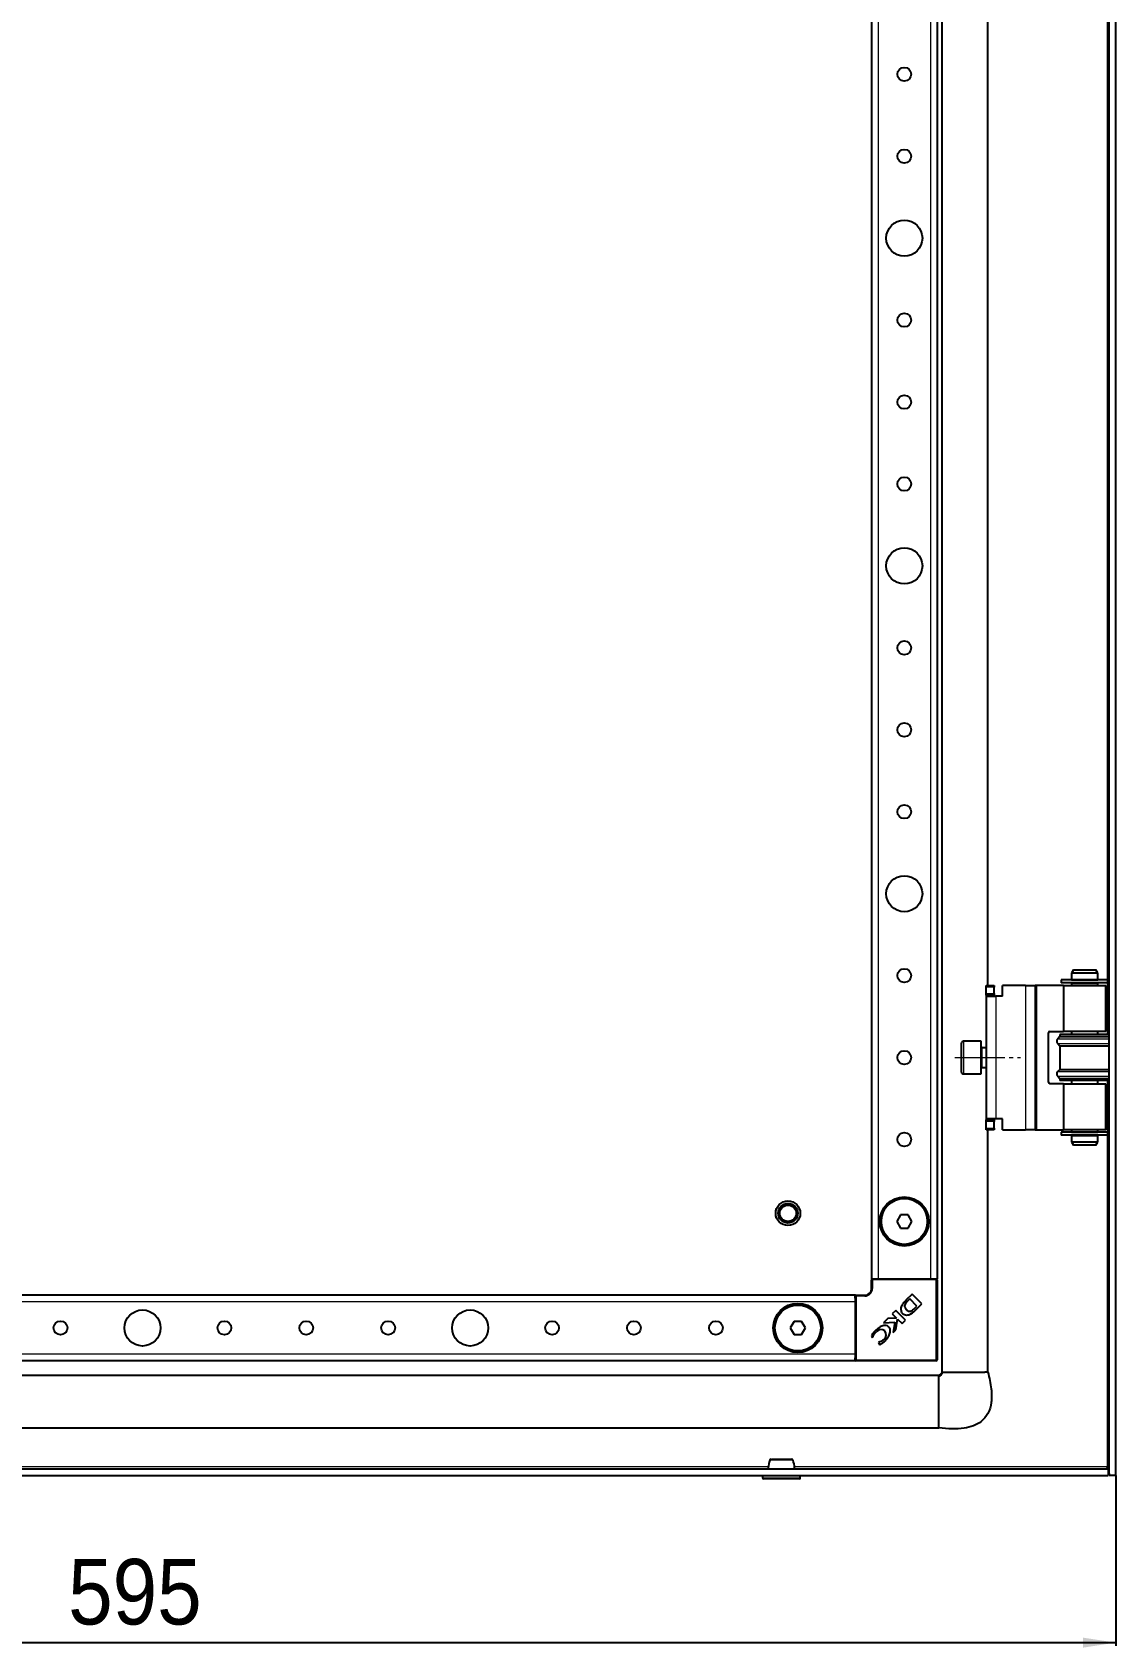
# Model space of a CAD drawing. Header units: millimetres. Extents: x -1161 to 1836, y -465 to 1013.
# Drawn here: x -190.2 to 140.4, y -284.8 to 208.1 of the extents above; entities that cross this region are included whole.
import ezdxf

# ---------------------------------------------------------------- set-up
doc = ezdxf.new("R2010")
doc.units = ezdxf.units.MM
doc.linetypes.add('SLD-Осевая', pattern=[19.05, 15.24, -1.27, 1.27, -1.27])
doc.linetypes.add('SLD-Сплошная', pattern=[0])
doc.layers.add('FORMAT', color=7, linetype='SLD-Сплошная')
doc.styles.add('SLDTEXTSTYLE0', font='GOTHICI.TTF', dxfattribs={"width": 0.913})
doc.styles.add('SLDTEXTSTYLE1', font='GOTHIC.TTF', dxfattribs={"width": 0.913})
doc.dimstyles.new('SLDDIMSTYLE0', dxfattribs={"dimtxt": 20, "dimasz": 10, "dimexe": 0, "dimexo": 0.0625, "dimgap": 5, "dimtad": 2, "dimdec": 1, "dimrnd": 1e-09, "dimzin": 12, "dimdsep": 46, "dimtxsty": 'SLDTEXTSTYLE0', "dimsah": 1, "dimcen": 0.09, "dimadec": 0, "dimazin": 3, "dimtfac": 1, "dimtofl": 0, "dimtmove": 0, "dimatfit": 3, "dimfxl": 0, "dimfrac": 2, "dimtolj": 1, "dimtzin": 12, "dimarcsym": 0})

# ---------------------------------------------------------------- blocks, each defined once
blk = doc.blocks.new('_D_8')
at = {"layer": 'FORMAT'}
for p, q in [((-454.6, -232.23), (-454.6, -284.22)), ((140.4, -232.23), (140.4, -284.22)), ((-454.6, -283.22), (140.4, -283.22))]:
    blk.add_line(p, q, dxfattribs=at)
for points in [[(-454.6, -283.22), (-444.6, -284.76), (-444.6, -281.69)], [(140.4, -283.22), (130.4, -281.69), (130.4, -284.76)]]:
    blk.add_solid(points, dxfattribs=at)
at = {"layer": 'FORMAT', "insert": (-179.26, -257.68), "char_height": 20, "attachment_point": 1, "style": 'SLDTEXTSTYLE1'}
blk.add_mtext('595', dxfattribs=at)

msp = doc.modelspace()

# ---------------------------------------------------------------- linework, layer by layer
at = {"color": 7, "linetype": 'SLD-Сплошная', "lineweight": 25}
for p, q in [((138.4, -232.22), (138.4, 722.78)), ((140.4, -232.22), (140.4, 722.78)), ((87.4, -200.72), (87.4, 691.28)), ((65.9, 662.78), (65.9, -172.22)), ((85.9, 662.78), (85.9, -172.22)), ((101.4, -82.72), (101.4, 573.28)), ((127.48, -77.97), (126.9, -78.97)), ((127.48, -77.97), (134.32, -77.97)), ((134.9, -78.97), (134.32, -77.97)), ((100.85, -82.72), (103.35, -82.72)), ((100.85, -83.22), (100.85, -82.72)), ((100.85, -85.22), (100.85, -83.22)), ((103.35, -82.72), (103.35, -83.22)), ((103.35, -85.22), (103.35, -83.22)), ((112.85, -82.72), (105.85, -82.72)), ((105.85, -86.02), (105.85, -82.72)), ((112.85, -82.72), (115.85, -82.72)), ((115.85, -82.72), (115.85, -126.72)), ((116.35, -82.72), (115.85, -82.72)), ((124.45, -82.72), (116.35, -82.72)), ((123.75, -81.02), (123.75, -81.92)), ((138.05, -81.02), (123.75, -81.02)), ((138.05, -81.92), (123.75, -81.92)), ((124.45, -82.72), (124.45, -96.72)), ((124.45, -82.72), (137.35, -82.72)), ((126.9, -78.97), (126.9, -80.97)), ((134.9, -78.97), (126.9, -78.97)), ((126.9, -80.97), (134.9, -80.97)), ((126.9, -81.97), (126.9, -82.72)), ((126.9, -81.97), (134.9, -81.97)), ((127.4, -80.97), (127.4, -81.02)), ((127.4, -81.92), (127.4, -81.97)), ((134.4, -81.02), (134.4, -80.97)), ((134.4, -81.97), (134.4, -81.92)), ((134.9, -80.97), (134.9, -78.97)), ((134.9, -82.72), (134.9, -81.97)), ((137.35, -96.72), (137.35, -82.72)), ((138.05, -81.92), (138.05, -81.02)), ((100.85, -85.72), (100.85, -85.22)), ((103.35, -85.72), (100.85, -85.72)), ((100.85, -85.72), (100.85, -86.02)), ((100.85, -86.02), (103.85, -86.02)), ((100.85, -86.02), (100.85, -123.42)), ((103.35, -85.22), (103.35, -85.72)), ((103.35, -86.02), (103.35, -85.72)), ((105.85, -86.02), (103.85, -86.02)), ((119.85, -112.22), (119.85, -97.22)), ((120.35, -96.72), (124.45, -96.72)), ((123.4, -98.32), (122.7, -99.01)), ((123.4, -97.72), (123.4, -98.32)), ((138.4, -97.72), (123.4, -97.72)), ((123.4, -98.32), (138.4, -98.32)), ((137.35, -96.72), (124.45, -96.72)), ((126.9, -96.72), (126.9, -97.72)), ((134.9, -97.72), (134.9, -96.72)), ((93.35, -104.72), (93.35, -100.32)), ((99.35, -99.72), (93.95, -99.72)), ((99.35, -104.72), (99.35, -99.72)), ((100.85, -101.72), (99.6, -101.72)), ((122.7, -100.44), (123.4, -101.13)), ((123.4, -101.13), (123.4, -108.32)), ((123.4, -101.13), (138.4, -101.13)), ((93.35, -109.12), (93.35, -104.72)), ((99.35, -109.72), (99.35, -104.72)), ((99.6, -107.72), (100.85, -107.72)), ((123.4, -108.32), (122.7, -109.01)), ((123.4, -108.32), (138.4, -108.32)), ((93.95, -109.72), (99.35, -109.72)), ((124.45, -112.72), (120.35, -112.72)), ((122.7, -110.44), (123.4, -111.12)), ((123.4, -111.12), (123.4, -111.72)), ((123.4, -111.12), (138.4, -111.12)), ((138.4, -111.72), (123.4, -111.72)), ((124.45, -112.72), (124.45, -126.72)), ((124.45, -112.72), (137.35, -112.72)), ((126.9, -111.72), (126.9, -112.72)), ((134.9, -112.72), (134.9, -111.72)), ((137.35, -126.72), (137.35, -112.72)), ((103.85, -123.42), (100.85, -123.42)), ((100.85, -123.42), (100.85, -123.72)), ((100.85, -123.72), (103.35, -123.72)), ((100.85, -124.22), (100.85, -123.72)), ((100.85, -126.22), (100.85, -124.22)), ((100.85, -126.72), (100.85, -126.22)), ((103.35, -126.72), (100.85, -126.72)), ((101.4, -200.72), (101.4, -126.72)), ((103.35, -123.72), (103.35, -123.42)), ((103.35, -123.72), (103.35, -124.22)), ((103.35, -126.22), (103.35, -124.22)), ((103.35, -126.22), (103.35, -126.72)), ((105.85, -123.42), (103.85, -123.42)), ((105.85, -126.72), (105.85, -123.42)), ((105.85, -126.72), (112.85, -126.72)), ((115.85, -126.72), (112.85, -126.72)), ((115.85, -126.72), (116.35, -126.72)), ((116.35, -126.72), (124.45, -126.72)), ((123.75, -127.52), (123.75, -128.42)), ((138.05, -127.52), (123.75, -127.52)), ((137.35, -126.72), (124.45, -126.72)), ((126.9, -126.72), (126.9, -127.47)), ((126.9, -127.47), (134.9, -127.47)), ((127.4, -127.47), (127.4, -127.52)), ((134.4, -127.52), (134.4, -127.47)), ((134.9, -127.47), (134.9, -126.72)), ((138.05, -128.42), (138.05, -127.52)), ((138.05, -128.42), (123.75, -128.42)), ((126.9, -128.47), (126.9, -130.47)), ((126.9, -128.47), (134.9, -128.47)), ((126.9, -130.47), (127.48, -131.47)), ((126.9, -130.47), (127.13, -130.47)), ((127.13, -130.47), (134.9, -130.47)), ((127.4, -128.42), (127.4, -128.47)), ((127.67, -131.47), (127.48, -131.47)), ((134.32, -131.47), (127.67, -131.47)), ((134.32, -131.47), (134.9, -130.47)), ((134.4, -128.47), (134.4, -128.42)), ((134.9, -130.47), (134.9, -128.47)), ((74.75, -152.72), (73.59, -154.72)), ((77.06, -152.72), (74.75, -152.72)), ((78.21, -154.72), (77.06, -152.72)), ((73.59, -154.72), (74.75, -156.72)), ((74.75, -156.72), (77.06, -156.72)), ((77.06, -156.72), (78.21, -154.72)), ((65.9, -172.22), (66.2, -172.22)), ((66.2, -172.22), (66.85, -172.22)), ((66.85, -172.22), (67.9, -172.22)), ((67.9, -172.22), (83.9, -172.22)), ((83.9, -172.22), (84.96, -172.22)), ((84.96, -172.22), (85.6, -172.22)), ((85.6, -172.22), (85.9, -172.22)), ((60.9, -177.22), (-319.6, -177.22)), ((60.9, -177.22), (60.9, -177.52)), ((61.2, -177.22), (63.9, -177.22)), ((65.9, -175.22), (65.9, -172.52)), ((78.3, -176.87), (76.41, -178.76)), ((81.26, -179.83), (78.3, -176.87)), ((85.9, -172.52), (85.9, -196.92)), ((60.9, -178.17), (60.9, -177.52)), ((60.9, -178.17), (60.9, -179.22)), ((60.9, -179.22), (60.9, -195.22)), ((73.29, -181.88), (72.23, -182.93)), ((76.25, -184.83), (73.29, -181.88)), ((76.41, -178.76), (76.39, -178.78)), ((77.55, -178.35), (76.89, -179.03)), ((79.73, -180.53), (77.55, -178.35)), ((79.01, -181.28), (79.73, -180.53)), ((79.26, -181.82), (81.26, -179.83)), ((42.25, -185.22), (41.09, -187.22)), ((41.09, -187.22), (42.25, -189.22)), ((44.56, -185.22), (42.25, -185.22)), ((45.71, -187.22), (44.56, -185.22)), ((44.56, -189.22), (45.71, -187.22)), ((70.82, -184.35), (69.53, -185.64)), ((69.53, -185.64), (73, -185.46)), ((73.48, -184.18), (70.82, -184.35)), ((72.23, -182.93), (73.48, -184.18)), ((73, -185.46), (72.53, -188.56)), ((73.33, -187.76), (73.81, -184.49)), ((73.81, -184.49), (75.2, -185.88)), ((75.2, -185.88), (76.25, -184.83)), ((42.25, -189.22), (44.56, -189.22)), ((65.9, -189.6), (66.15, -190.11)), ((66.15, -190.11), (66.26, -190)), ((68.1, -191.54), (67.97, -191.68)), ((67.97, -191.68), (68.3, -192.37)), ((72.53, -188.56), (73.33, -187.76)), ((60.9, -195.22), (60.9, -196.28)), ((60.9, -196.92), (60.9, -196.28)), ((60.9, -196.92), (60.9, -197.22)), ((86.4, -201.72), (-320.2, -201.72)), ((60.9, -197.22), (-319.6, -197.22)), ((85.6, -197.22), (61.2, -197.22)), ((86.4, -217.72), (86.4, -202.05)), ((87.51, -200.72), (88.38, -200.72)), ((88.38, -200.72), (90.77, -200.72)), ((90.77, -200.72), (90.83, -200.72)), ((90.83, -200.72), (97.97, -200.72)), ((97.97, -200.72), (98.12, -200.72)), ((98.12, -200.72), (100.42, -200.72)), ((-446.6, -217.72), (86.4, -217.72)), ((-452.3, -230.22), (138.1, -230.22)), ((35.32, -227.22), (41.51, -227.22)), ((137.8, -229.62), (138, -230.22)), ((138.1, -230.22), (138.1, -232.22)), ((-452.3, -232.22), (138.1, -232.22)), ((32.65, -232.22), (32.65, -232.97)), ((41.41, -233.22), (32.9, -233.22)), ((43.9, -233.22), (41.41, -233.22)), ((44.15, -232.97), (44.15, -232.22)), ((140.4, -232.22), (138.4, -232.22))]:
    msp.add_line(p, q, dxfattribs=at)
at = {"color": 7, "linetype": 'SLD-Сплошная', "lineweight": 18}
for p, q in [((67.9, 662.78), (67.9, -172.22)), ((83.9, 662.78), (83.9, -172.22)), ((137.8, 571.58), (137.8, -81.02)), ((103.35, -83.22), (100.85, -83.22)), ((112.85, -82.72), (112.85, -126.72)), ((116.35, -126.72), (116.35, -82.72)), ((137.8, -81.92), (137.8, -97.72)), ((100.85, -85.22), (103.35, -85.22)), ((103.85, -86.02), (103.85, -123.42)), ((93.95, -99.72), (93.95, -104.72)), ((99.6, -101.72), (99.6, -107.72)), ((122.7, -99.01), (138.4, -99.01)), ((122.7, -100.44), (138.4, -100.44)), ((93.95, -104.72), (93.95, -109.72)), ((122.7, -109.01), (138.4, -109.01)), ((122.7, -110.44), (138.4, -110.44)), ((137.8, -111.72), (137.8, -127.52)), ((103.35, -124.22), (100.85, -124.22)), ((100.85, -126.22), (103.35, -126.22)), ((137.8, -128.42), (137.8, -229.62)), ((66.2, -172.52), (66.2, -172.22)), ((85.6, -172.52), (85.6, -172.22)), ((61.2, -177.52), (61.2, -177.22)), ((63.9, -177.22), (63.9, -177.52)), ((65.9, -172.52), (66.2, -172.52)), ((65.9, -175.22), (66.2, -175.22)), ((66.2, -172.52), (66.2, -175.22)), ((85.6, -172.52), (66.2, -172.52)), ((85.6, -196.92), (85.6, -172.52)), ((85.6, -172.52), (85.9, -172.52)), ((60.9, -179.22), (-319.6, -179.22)), ((60.9, -177.52), (61.2, -177.52)), ((63.9, -177.52), (61.2, -177.52)), ((61.2, -177.52), (61.2, -196.92)), ((60.9, -195.22), (-319.6, -195.22)), ((60.9, -196.92), (61.2, -196.92)), ((61.2, -196.92), (85.6, -196.92)), ((61.2, -197.22), (61.2, -196.92)), ((85.6, -196.92), (85.6, -197.22)), ((85.6, -196.92), (85.9, -196.92)), ((34.43, -229.62), (-348.63, -229.62)), ((137.8, -229.62), (42.37, -229.62)), ((32.65, -232.97), (41.55, -232.97)), ((41.55, -232.97), (44.15, -232.97))]:
    msp.add_line(p, q, dxfattribs=at)
at = {"color": 7, "linetype": 'SLD-Сплошная', "lineweight": 25}
for centre, radius in [((75.9, 195.28), 2.1), ((75.9, 170.28), 2.1), ((75.9, 145.28), 5.5), ((75.9, 120.28), 2.1), ((75.9, 95.28), 2.1), ((75.9, 70.28), 2.1), ((75.9, 45.28), 5.5), ((75.9, 20.28), 2.1), ((75.9, -4.72), 2.1), ((75.9, -29.72), 2.1), ((75.9, -54.72), 5.5), ((75.9, -79.72), 2.1), ((75.9, -104.72), 2.1), ((75.9, -129.72), 2.1), ((75.9, -154.72), 7.5), ((75.9, -154.72), 7), ((40.4, -152.22), 3.75), ((40.4, -152.22), 3), ((40.4, -152.22), 2.5), ((-156.6, -187.22), 5.5), ((-56.6, -187.22), 5.5), ((43.4, -187.22), 7.5), ((43.4, -187.22), 7), ((-181.6, -187.22), 2.1), ((-131.6, -187.22), 2.1), ((-106.6, -187.22), 2.1), ((-81.6, -187.22), 2.1), ((-31.6, -187.22), 2.1), ((-6.6, -187.22), 2.1), ((18.4, -187.22), 2.1)]:
    msp.add_circle(centre, radius, dxfattribs=at)
for centre, radius, start, end in [((120.35, -97.22), 0.5, 90, 180), ((93.95, -100.32), 0.6, 90, 180), ((99.6, -101.47), 0.25, 180, 270), ((123.4, -99.73), 1, 134.427, 225.573), ((99.6, -107.97), 0.25, 90, 180), ((93.95, -109.12), 0.6, 180, 270), ((120.35, -112.22), 0.5, 180, 270), ((123.4, -109.72), 1, 134.427, 225.573), ((66.2, -172.52), 0.3, 90, 180), ((85.6, -172.52), 0.3, 0, 90), ((61.2, -177.52), 0.3, 90, 180), ((63.9, -175.22), 2, 270, 0), ((75.6, -178.62), 4.87, 290.3445, 318.7777), ((74.83, -176.8), 6.12, 306.9888, 313.0744), ((68.83, -189.63), 1.94, 53.3097, 142.3464), ((68.39, -189.23), 1.97, 308.454, 35.887), ((61.2, -196.92), 0.3, 180, 270), ((85.6, -196.92), 0.3, 270, 0), ((35.29, -227.72), 0.5, 89.9772, 164.9354), ((41.51, -227.72), 0.5, 14.5352, 90.0018), ((32.9, -232.97), 0.25, 180, 270), ((43.9, -232.97), 0.25, 270, 0)]:
    msp.add_arc(centre, radius, start, end, dxfattribs=at)
at = {"color": 7, "linetype": 'SLD-Сплошная', "lineweight": 18}
msp.add_arc((63.9, -175.22), 2.3, 270, 0, dxfattribs=at)
at = {"color": 7, "linetype": 'SLD-Сплошная', "lineweight": 25}
for points, knots in [([(75.25, -180.11), (75.14, -180.31), (74.94, -180.7), (74.82, -181.33), (74.86, -181.93), (75.06, -182.46), (75.42, -182.9), (75.93, -183.19), (76.59, -183.31), (77.05, -183.22), (77.3, -183.18)], [0, 0, 0, 0, 0.138091, 0.265455, 0.384013, 0.496103, 0.605759, 0.71979, 0.847662, 1, 1, 1, 1]), ([(75.93, -179.27), (75.8, -179.41), (75.55, -179.68), (75.34, -179.98), (75.25, -180.11)], [0, 0, 0, 0, 0.55183, 1, 1, 1, 1]), ([(76.39, -178.78), (76.31, -178.86), (76.16, -179.02), (76.01, -179.18), (75.93, -179.27)], [0, 0, 0, 0, 0.486421, 1, 1, 1, 1]), ([(76.89, -179.03), (76.7, -179.23), (76.35, -179.6), (76.03, -180.14), (75.97, -180.59), (76.03, -180.93), (76.22, -181.28), (76.42, -181.49), (76.53, -181.61)], [0, 0, 0, 0, 0.274676, 0.503042, 0.607381, 0.716579, 0.843412, 1, 1, 1, 1]), ([(76.53, -181.61), (76.62, -181.7), (76.8, -181.87), (77.07, -182.05), (77.35, -182.14), (77.67, -182.14), (78.08, -181.98), (78.36, -181.8), (78.51, -181.69)], [0, 0, 0, 0, 0.176808, 0.319231, 0.43938, 0.552395, 0.749205, 1, 1, 1, 1]), ([(71.24, -186.97), (71.07, -186.83), (70.74, -186.55), (70.04, -186.38), (69.17, -186.51), (68.09, -187.08), (67.4, -187.71), (67.01, -188.08)], [0, 0, 0, 0, 0.130532, 0.266031, 0.423997, 0.666819, 1, 1, 1, 1]), ([(70.03, -191.13), (70.36, -190.76), (70.98, -190.06), (71.53, -188.89), (71.67, -187.95), (71.51, -187.31), (71.33, -187.08), (71.24, -186.97)], [0, 0, 0, 0, 0.315674, 0.58952, 0.813199, 0.909026, 1, 1, 1, 1]), ([(67.01, -188.08), (66.76, -188.35), (66.34, -188.82), (66.03, -189.37), (65.9, -189.6)], [0, 0, 0, 0, 0.5776526, 1, 1, 1, 1]), ([(66.26, -190), (66.41, -189.69), (66.67, -189.11), (67.1, -188.65), (67.29, -188.44)], [0, 0, 0, 0, 0.547643, 1, 1, 1, 1]), ([(69.62, -190.77), (69.36, -190.99), (68.91, -191.37), (68.34, -191.49), (68.1, -191.54)], [0, 0, 0, 0, 0.579608, 1, 1, 1, 1]), ([(68.3, -192.37), (68.64, -192.19), (69.27, -191.85), (69.79, -191.36), (70.03, -191.13)], [0, 0, 0, 0, 0.5368, 1, 1, 1, 1]), ([(87.44, -200.72), (87.42, -200.86), (87.4, -201.11), (87.26, -201.3), (87.14, -201.39), (87.09, -201.5), (87.07, -201.57), (87.06, -201.62), (87.04, -201.66), (87.02, -201.7), (86.99, -201.75), (86.93, -201.8), (86.81, -201.86), (86.63, -201.9), (86.48, -201.89), (86.4, -201.89)], [0, 0, 0, 0, 0.233411, 0.418546, 0.549351, 0.595026, 0.631329, 0.647111, 0.661994, 0.676639, 0.691742, 0.725563, 0.766794, 0.872627, 1, 1, 1, 1]), ([(101.4, -200.72), (101.81, -202.41), (102.54, -205.45), (102.64, -209.76), (101.67, -213.31), (99.61, -215.76), (96.97, -217.19), (93.96, -217.92), (90.35, -218.13), (87.79, -217.87), (86.4, -217.72)], [0, 0, 0, 0, 0.176067, 0.318225, 0.435596, 0.543482, 0.633889, 0.737152, 0.858183, 1, 1, 1, 1]), ([(86.4, -201.72), (86.63, -201.58), (87.03, -201.31), (87.29, -200.9), (87.4, -200.72)], [0, 0, 0, 0, 0.556114, 1, 1, 1, 1]), ([(34.81, -227.57), (34.62, -228.32), (34.4, -229.18), (34.38, -230.09), (34.38, -230.22)], [0, 0, 0, 0, 0.85815, 1, 1, 1, 1]), ([(42.42, -230.22), (42.42, -230.09), (42.4, -229.18), (42.18, -228.32), (41.99, -227.57)], [0, 0, 0, 0, 0.1418504, 1, 1, 1, 1]), ([(138.1, -230.52), (138.13, -230.6), (138.24, -230.92), (138.36, -231.49), (138.39, -231.98), (138.4, -232.22)], [0, 0, 0, 0, 0.1417423, 0.5662026, 1, 1, 1, 1])]:
    msp.add_open_spline(points, degree=3, knots=knots, dxfattribs=at)
for points in [[(101.4, -200.72), (101.36, -200.72), (101.27, -200.72), (100.71, -200.72), (100.42, -200.72)], [(138.1, -230.22), (138.08, -230.22), (138.03, -230.2), (137.95, -230.06), (137.88, -229.86), (137.83, -229.7), (137.8, -229.62)]]:
    msp.add_open_spline(points, degree=3, dxfattribs=at)
at = {"color": 7, "linetype": 'SLD-Сплошная', "lineweight": 18}
msp.add_open_spline([(41.99, -227.6), (41.96, -227.6), (41.89, -227.6), (41.3, -227.6), (40.52, -227.6), (39.57, -227.6), (38.52, -227.6), (37.3, -227.6), (36.2, -227.6), (35.37, -227.6), (34.87, -227.6), (34.85, -227.6), (34.84, -227.6)], degree=3, knots=[0, 0, 0, 0, 0.100286, 0.207755, 0.31524, 0.382273, 0.48962, 0.596962, 0.704139, 0.811414, 0.918765, 1, 1, 1, 1], dxfattribs=at)
at = {"layer": 'FORMAT', "linetype": 'SLD-Осевая', "lineweight": 18}
msp.add_line((91.35, -104.72), (111.35, -104.72), dxfattribs=at)

# ---------------------------------------------------------------- dimensions: what is measured, and where the dimension line sits
at = {"layer": 'FORMAT'}
dim = msp.add_linear_dim(base=(140.4, -283.22), p1=(-454.6, -232.22), p2=(140.4, -232.22), dimstyle='SLDDIMSTYLE0', dxfattribs=at)
dim.commit()
dim.dimension.update_dxf_attribs({"geometry": '_D_8', "text_midpoint": (-157.1, -283.22), "dimtype": 160})

doc.saveas('drawing.dxf')
